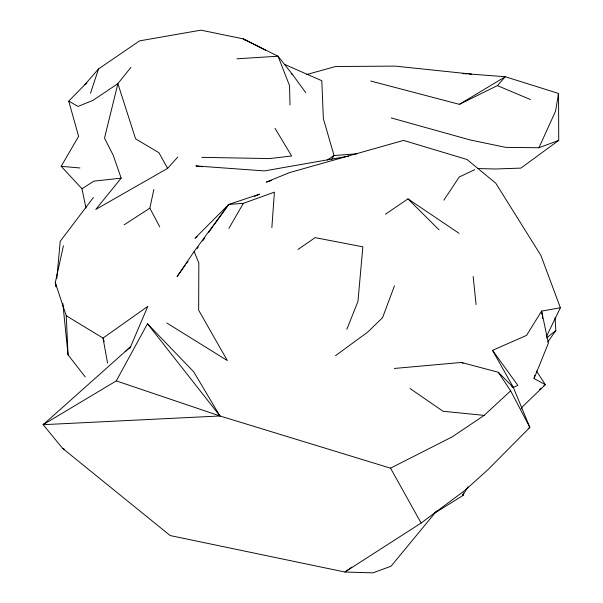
<?xml version="1.0" encoding="UTF-8"?>
<svg xmlns="http://www.w3.org/2000/svg" width="603" height="603" viewBox="0 0 603 603"><rect width="100%" height="100%" fill="white"/><g stroke="black" fill="none" stroke-linecap="round" stroke-linejoin="round"><path stroke-width="0.9" d="M271.855 227.655L274.418 192.146L243.356 203.332L228.718 204.447L195.01 238.253L197.158 236.474M56.207 284.97L56.041 286.832L55.288 282.656L63.421 245.76M56.81 278.465L60.225 241.283L93.367 197.558M558.167 95.282L558.551 93.45L505.284 76.739L468.915 73.965M159.75 226.826L149.846 208.148L153.848 189.515M521.15 408.864L522.673 406.543L545.331 384.624L534.054 378.571L534.801 375.224M463.24 493.759L462.81 495.576L434.846 512.972M463.571 492.87L462.81 495.576L467.92 486.749M90.495 93.239L98.545 68.915L139.557 40.876L200.972 30.15L243.19 38.863L278.028 56.215L292.726 74.764L305.698 92.606M394.452 285.852L382.551 317.698L367.792 332.027L335.562 355.642M346.838 329.321L357.948 301.417L362.855 246.831L315.128 237.627L297.935 249.514M534.054 378.571L548.376 343.205L541.622 311.073L560.375 307.764L540.929 255.491L495.772 183.199L467.016 159.494L403.535 140.409L289.485 172.616L266.3 182.106L271.682 180.448M391.189 117.917L470.129 139.949L505.698 147.366L538.946 147.743L555.551 111.186L558.551 93.45L558.717 140.401L520.909 168.109L495.319 168.998L477.712 168.554M546.461 336.466L560.375 307.764M129.931 348.217L147.833 306.339L103.023 338.095L107.545 363.014M147.494 323.758L219.959 415.972L43.152 424.685L116.289 380.892L147.494 323.758L193.684 371.787L219.959 415.972L390.533 468.177L421.128 523.035L344.916 572.021L170.189 535.562L62.757 448.511L43.152 424.685L130.798 346.589L125.205 351.624M228.891 228.386L243.356 203.332M85.98 208.088L81.985 188.754L61.174 166.338L78.616 136.338L68.742 101.138L84.706 84.804L98.545 68.915M331.665 159.418L334.07 155.536L323.344 118.603L321.821 80.719L284.646 64.438M443.831 200.181L459.282 176.965L474.772 169.647M254.474 196.435L259.554 194.181L228.718 204.447L194.143 251.511L177.094 276.558L185.242 265.177M547.788 341.999L555.83 330.572L555.077 317.66M186.327 263.654L187.963 261.378M197.196 248.474L198.281 246.959M202.631 240.883L204.809 237.846M208.608 232.532L212.957 226.457M214.042 224.942L228.718 204.447M130.934 67.355L117.887 83.629L93.043 100.339L78.051 106.429L68.742 101.138M167.619 168.38L158.951 152.74L135.577 138.833L117.887 83.629L104.5 138.132L113.198 155.197L121.165 178.149L95.787 209.429L167.619 168.38L177.742 157.097M436.572 511.043L391.023 566.232L372.963 572.85L344.916 572.021L351.783 567.114M459.365 104.342L497.415 85.618L505.284 76.739L459.365 104.342L370.709 81.036M390.533 468.177L452.386 436.768L484.171 415.369L510.651 390.834L498.266 372.255L461.446 362.448L394.324 368.456M43.152 424.685L44.569 423.472M539.685 389.448L541.095 388.242M543.921 385.83L545.331 384.624L536.406 370.958M84.706 84.804L86.885 83.018M546.65 337.868L555.83 330.572M421.128 523.035L464.973 490.352L488.242 469.398L529.841 427.414L513.319 387.405L492.553 350.351L526.54 335.396L541.622 311.073L542.105 314.796M528.288 428.477L529.841 427.414L510.651 390.834M385.423 214.246L407.952 198.884L459.026 233.278M327.225 160.029L334.07 155.536L357.489 153.773M124.097 224.851L149.846 208.148M81.985 188.754L93.812 181.171L121.165 178.149M511.645 386.606L513.319 387.405L517.902 385.43L492.553 350.351M538.946 147.743L558.717 140.401M306.588 74.553L335.585 66.518L395.146 66.111L471.719 74.139M348.707 156.132L264.37 170.913L195.915 165.931L202.359 166.745M236.926 58.793L278.028 56.215L289.546 85.656L289.99 104.937M201.809 157.353L269.481 158.581L291.641 155.981L274.983 128.281M462.365 73.566L467.039 73.852M61.174 166.338L79.95 167.958M484.171 415.369L443.077 411.276L410.017 388.513M116.289 380.892L219.959 415.972M497.415 85.618L530.497 99.57M62.757 448.511L64.468 449.28M461.446 362.448L463.119 363.255M265.652 50.23L243.19 38.863L244.712 39.971M55.288 282.656L66.247 315.746L103.023 338.095L104.146 341.682M166.873 323.027L227.339 360.579L198.658 310.183L198.824 262.983L194.143 251.511M291.204 73.664L292.726 74.764M407.952 198.884L439.052 229.864M498.266 372.255L513.319 387.405M62.825 303.362L68.041 354.85L85.234 376.935M542.346 316.658L542.587 318.52M473.159 276.453L476.091 304.575M66.247 315.746L68.041 354.85"/></g></svg>
